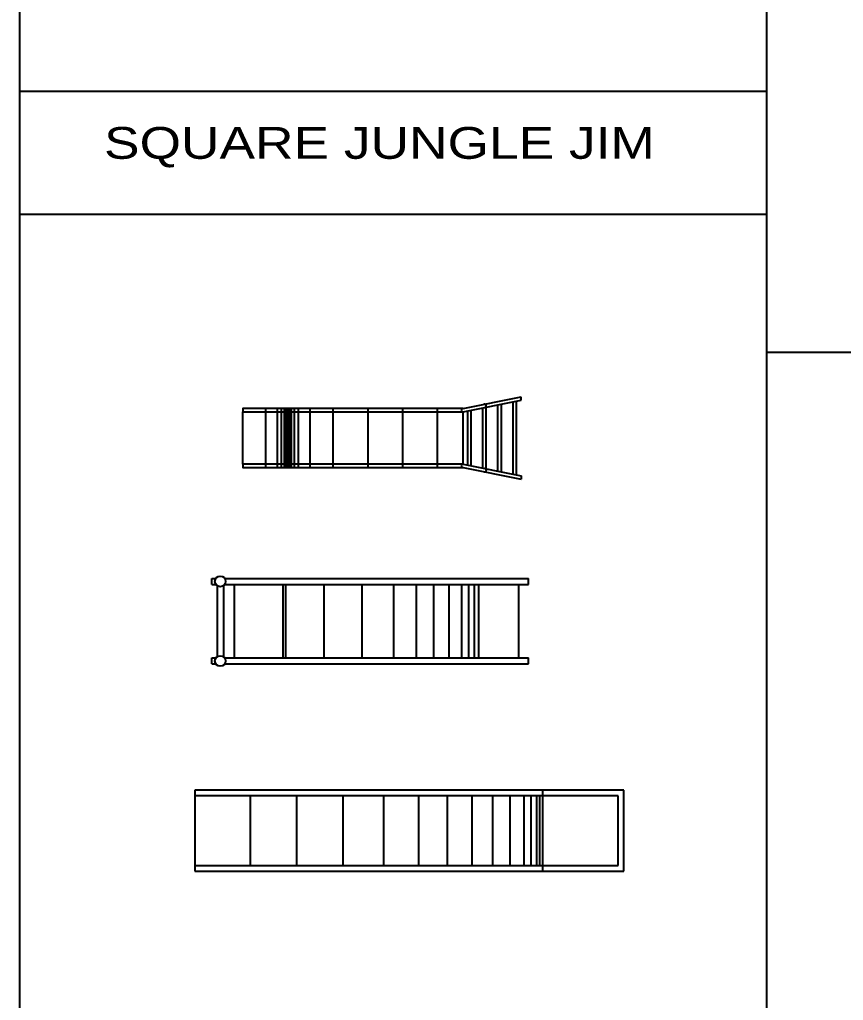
# Model space of a CAD drawing. Header units: millimetres. Extents: x 1089 to 46270, y 1624 to 35257.
# Drawn here: x 1111.15 to 1118.25, y 1633.14 to 1641.6 of the extents above; entities that cross this region are included whole.
import ezdxf
from ezdxf.enums import TextEntityAlignment as Align

# ---------------------------------------------------------------- set-up
doc = ezdxf.new("R2010")
doc.units = ezdxf.units.MM
doc.layers.add('www.cad-blocks.net', color=7, linetype='Continuous')
doc.styles.add('TITLE', font='helvc-ms.shx', dxfattribs={"width": 1.2, "height": 0.16})

# ---------------------------------------------------------------- blocks, each defined once
blk = doc.blocks.new('A$C3A940CFC')
for p, q in [((1.309, 0.3781), (0, 0.3781)), ((0, 0.3781), (0, 0.3519)), ((1.3102, 0.3519), (0, 0.3519)), ((0.0417, 0.3519), (0.0417, 0.0368)), ((0.2141, 0.3519), (0.2141, 0.0368)), ((0.2318, 0.3519), (0.2318, 0.0368)), ((0.2567, 0.3519), (0.2567, 0.0368)), ((0.2874, 0.3519), (0.2874, 0.0368)), ((0.341, 0.3519), (0.341, 0.0368)), ((0.408, 0.3519), (0.408, 0.0368)), ((0.4827, 0.3519), (0.4827, 0.0368)), ((0.5803, 0.3519), (0.5803, 0.0368)), ((0.7163, 0.3519), (0.7163, 0.0368)), ((0.881, 0.3519), (0.881, 0.0368)), ((1.0463, 0.3519), (1.0463, 0.0368)), ((1.0568, 0.3519), (1.0568, 0.0368)), ((1.2668, 0.3519), (1.2668, 0.0368)), ((1.3134, 0.3485), (1.3134, 0.0402)), ((1.3397, 0.3461), (1.3397, 0.0425)), ((1.3652, 0.3519), (1.3462, 0.3519)), ((1.3652, 0.3781), (1.3475, 0.3781)), ((1.3652, 0.3781), (1.3652, 0.3519)), ((1.3102, 0.0368), (0, 0.0368)), ((0, 0.0368), (0, 0.0106)), ((1.309, 0.0106), (0, 0.0106)), ((1.3652, 0.0368), (1.3462, 0.0368)), ((1.3652, 0.0106), (1.3475, 0.0106)), ((1.3652, 0.0368), (1.3652, 0.0106))]:
    blk.add_line(p, q)
for centre in [(1.3282, 0.3659), (1.3282, 0.0228)]:
    blk.add_circle(centre, 0.0228)
blk = doc.blocks.new('A$C54E36A69')
for p, q in [((3.7, 0.7), (0, 0.7)), ((0, 0.7), (0, 0)), ((3, 0), (3, 0.7)), ((3.7, 0), (3.7, 0.7)), ((3.65, 0.65), (0, 0.65)), ((0.48, 0.05), (0.48, 0.65)), ((0.88, 0.05), (0.88, 0.65)), ((1.28, 0.05), (1.28, 0.65)), ((1.63, 0.05), (1.63, 0.65)), ((1.93, 0.05), (1.93, 0.65)), ((2.18, 0.05), (2.18, 0.65)), ((2.39, 0.05), (2.39, 0.65)), ((2.57, 0.05), (2.57, 0.65)), ((2.72, 0.05), (2.72, 0.65)), ((2.84, 0.05), (2.84, 0.65)), ((2.9, 0.05), (2.9, 0.65)), ((2.95, 0.05), (2.95, 0.65)), ((2.975, 0.05), (2.975, 0.65)), ((3.65, 0.05), (3.65, 0.65)), ((0, 0.05), (3.65, 0.05)), ((0, 0), (3.7, 0))]:
    blk.add_line(p, q)
blk = doc.blocks.new('A$C012B30C7')
at = {"color": 0}
for points in [[(-0.82, 0.255), (-1.32, 0.355)], [(-1.32, 0.325), (-1.32, 0.355)], [(-0.82, 0.225), (-1.32, 0.325)], [(-1.28, 0.317), (-1.28, -0.317)], [(-1.25, 0.311), (-1.25, -0.311)], [(-1.15, 0.291), (-1.15, -0.291)], [(-1.12, 0.285), (-1.12, -0.285)], [(-1.02, 0.265), (-1.02, -0.265)], [(-0.99, 0.259), (-0.99, -0.259)], [(-0.6, 0.255), (-0.6, -0.255)], [(-0.3, 0.255), (-0.3, 0.255), (-0.3, -0.255)], [(0, 0.255), (0, 0.255), (0, -0.255)], [(0.3, 0.255), (0.3, 0.255), (0.3, -0.255)], [(0.5, 0.255), (0.5, 0.255), (0.5, -0.255)], [(0.6, 0.255), (0.6, 0.255), (0.6, -0.255)], [(0.635, 0.255), (0.635, 0.255), (0.635, -0.255)], [(0.66, 0.255), (0.66, 0.255), (0.66, -0.255)], [(0.675, 0.255), (0.675, 0.255), (0.675, -0.255)], [(0.68, 0.255), (0.68, 0.255), (0.68, -0.255)], [(0.69, 0.255), (0.69, 0.255), (0.69, -0.255)], [(0.69, 0.255), (0.69, 0.255), (0.69, -0.255)], [(0.705, 0.255), (0.705, 0.255), (0.705, -0.255)], [(0.72, 0.255), (0.72, 0.255), (0.72, -0.255)], [(0.745, 0.255), (0.745, 0.255), (0.745, -0.255)], [(0.78, 0.255), (0.78, 0.255), (0.78, -0.255)], [(0.88, 0.255), (0.88, 0.255), (0.88, -0.255)], [(-0.89, 0.239), (-0.89, -0.239)], [(-0.86, 0.233), (-0.86, -0.233)], [(-0.82, 0.225), (-0.82, -0.225)], [(1.08, 0.225), (1.08, 0.225), (1.08, -0.225)], [(-0.82, -0.225), (-1.32, -0.325)], [(-0.82, -0.255), (-1.32, -0.355)], [(-1.32, -0.325), (-1.32, -0.355)]]:
    blk.add_lwpolyline(points, dxfattribs=at)
for points in [[(-0.82, 0.225), (-0.82, 0.225), (1.08, 0.225), (1.08, 0.255), (-0.82, 0.255)], [(-0.82, -0.255), (1.08, -0.255), (1.08, -0.225), (-0.82, -0.225)]]:
    blk.add_lwpolyline(points)
for centre, start, end in [((-1.0053, 0.2768), 78.69007, 274.71091), ((-0.82, 0.24), 270, 90), ((-0.82, -0.24), 270, 90), ((-1.0053, -0.2774), 101.30993, 297.33078)]:
    blk.add_arc(centre, 0.015, start, end, dxfattribs=at)
blk = doc.blocks.new('A$C00F47997')
at = {"rotation": 270}
blk.add_blockref('A$C012B30C7', (0.355, 1.08), dxfattribs=at)
blk = doc.blocks.new('FORMAT')
at = {"layer": 'www.cad-blocks.net', "color": 155, "true_color": 0x546d8e}
for p, q in [((28.9636, 39.6662), (28.9636, 1.1711)), ((22.5227, 31.9304), (22.5227, 1.1711)), ((28.9636, 17.2877), (22.5227, 17.2877)), ((28.9636, 16.2264), (22.5227, 16.2264)), ((28.9636, 15.0386), (45.4295, 15.0386))]:
    blk.add_line(p, q, dxfattribs=at)

msp = doc.modelspace()

# ---------------------------------------------------------------- block references
for name, p in [('FORMAT', (1088.6246, 1623.6908)), ('A$C54E36A69', (1112.658, 1634.2523))]:
    msp.add_blockref(name, p)
at = {"rotation": 270}
msp.add_blockref('A$C00F47997', (1113.0714, 1638.3441), dxfattribs=at)
at = {"xscale": 2, "yscale": 2, "zscale": 2, "rotation": 180}
msp.add_blockref('A$C3A940CFC', (1115.5339, 1636.798), dxfattribs=at)

# ---------------------------------------------------------------- texts
at = {"layer": 'www.cad-blocks.net', "style": 'TITLE', "width": 1.2}
msp.add_text('SQUARE JUNGLE JIM', height=0.274148, dxfattribs=at).set_placement((1114.2497, 1640.3971), align=Align.CENTER)

doc.saveas('drawing.dxf')
